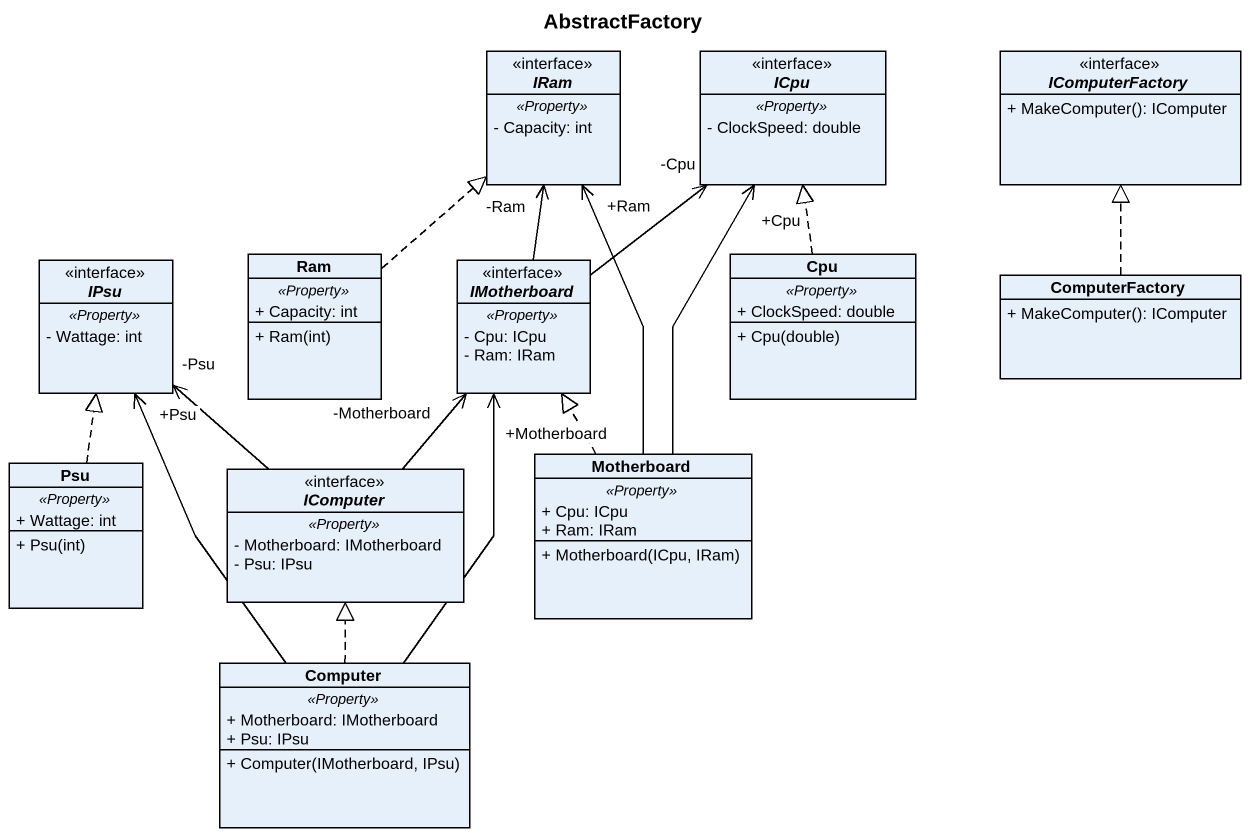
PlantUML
@startuml
title AbstractFactory
hide circle
hide empty members
skinparam classAttributeIconSize 0
interface IRam <<interface>> {
  .. <<Property>> ..
  - Capacity: int
}
interface ICpu <<interface>> {
  .. <<Property>> ..
  - ClockSpeed: double
}
interface IComputerFactory <<interface>> {
  + MakeComputer(): IComputer
}
interface IPsu <<interface>> {
  .. <<Property>> ..
  - Wattage: int
}
class Ram {
  .. <<Property>> ..
  + Capacity: int
  --
  + Ram(int)
}
interface IMotherboard <<interface>> {
  .. <<Property>> ..
  - Cpu: ICpu
  - Ram: IRam
}
class Cpu {
  .. <<Property>> ..
  + ClockSpeed: double
  --
  + Cpu(double)
}
class ComputerFactory {
  + MakeComputer(): IComputer
}
class Psu {
  .. <<Property>> ..
  + Wattage: int
  --
  + Psu(int)
}
interface IComputer <<interface>> {
  .. <<Property>> ..
  - Motherboard: IMotherboard
  - Psu: IPsu
}
class Motherboard {
  .. <<Property>> ..
  + Cpu: ICpu
  + Ram: IRam
  --
  + Motherboard(ICpu, IRam)
}
class Computer {
  .. <<Property>> ..
  + Motherboard: IMotherboard
  + Psu: IPsu
  --
  + Computer(IMotherboard, IPsu)
}
Ram .up.|> IRam
IMotherboard -up-> "-Ram" IRam
IMotherboard -up-> "-Cpu" ICpu
Cpu .up.|> ICpu
ComputerFactory .up.|> IComputerFactory
Psu .up.|> IPsu
IComputer -up-> "-Psu" IPsu
IComputer -up-> "-Motherboard" IMotherboard
Motherboard -up-> "+Ram" IRam
Motherboard -up-> "+Cpu" ICpu
Motherboard .up.|> IMotherboard
Computer -up-> "+Psu" IPsu
Computer -up-> "+Motherboard" IMotherboard
Computer .up.|> IComputer
@enduml
